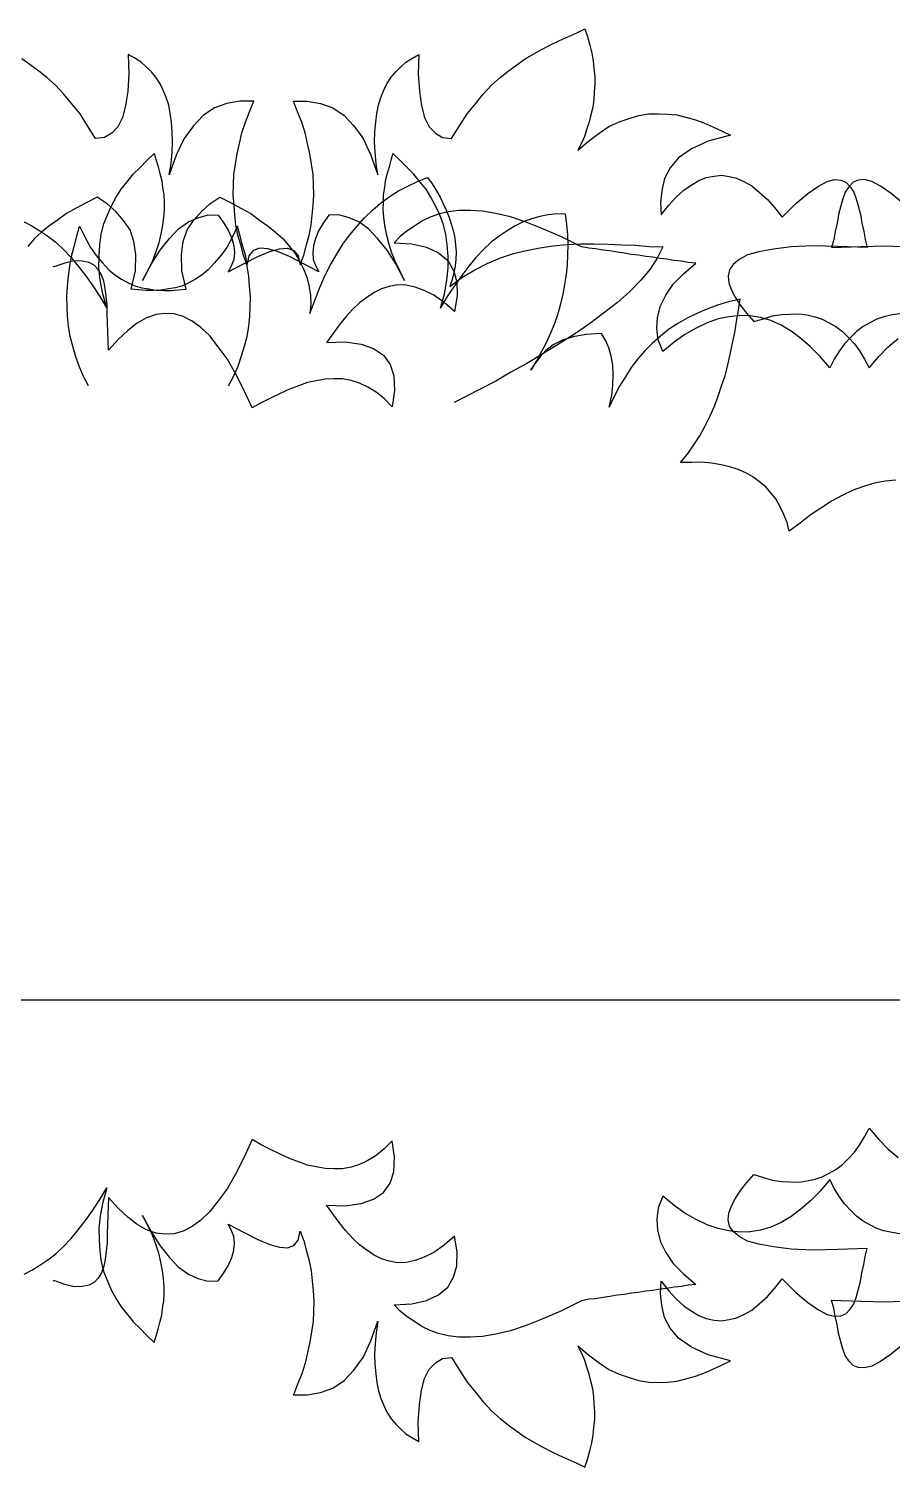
# Model space of a CAD drawing. Extents: x -24232 to 27340, y -23039 to 23489.
# Drawn here: x 3354 to 3541.9, y -12694.9 to -12382 of the extents above; entities that cross this region are included whole.
import ezdxf

# ---------------------------------------------------------------- set-up
doc = ezdxf.new("R2010")
doc.units = 0
doc.header["$LTSCALE"] = 10
doc.layers.add('1', color=1, linetype='CONTINUOUS')
doc.layers.add('3', color=3, linetype='CONTINUOUS')

msp = doc.modelspace()

# ---------------------------------------------------------------- linework, layer by layer
at = {"layer": '1'}
for points in [[(3353.01, -12424), (3354.72, -12424.92), (3356.45, -12425.96), (3358.19, -12427.15), (3359.95, -12428.46), (3361.59, -12430.06), (3363.26, -12431.79), (3364.8, -12433.67), (3366.35, -12435.68), (3367.93, -12437.97), (3369.51, -12440.25), (3370.98, -12442.81), (3370.98, -12442.81), (3370.13, -12439.65), (3369.57, -12436.72), (3369.3, -12434.04), (3369.32, -12431.46), (3369.48, -12429.01), (3369.79, -12426.68), (3370.38, -12424.45), (3371.14, -12422.48), (3372.03, -12420.5), (3373.06, -12418.64), (3374.11, -12416.91), (3375.44, -12415.29), (3376.77, -12413.67), (3378.24, -12412.17), (3379.72, -12410.67), (3381.33, -12409.15), (3381.33, -12409.15), (3381.75, -12410.6), (3382.16, -12412.05), (3382.57, -12413.5), (3383, -12415.08), (3383.15, -12416.56), (3383.44, -12418.15), (3383.46, -12419.78), (3383.49, -12421.4), (3383.38, -12423.03), (3383.15, -12424.82), (3382.79, -12426.61), (3382.3, -12428.56), (3381.68, -12430.51), (3380.93, -12432.48), (3379.92, -12434.62), (3378.78, -12436.76), (3378.78, -12436.76), (3380.73, -12433.18), (3382.59, -12430.15), (3384.65, -12427.65), (3386.61, -12425.56), (3388.76, -12423.99), (3390.84, -12423.11), (3393.08, -12422.48), (3395.25, -12422.54), (3395.25, -12422.54), (3396.51, -12424.31), (3397.48, -12425.97), (3398.19, -12427.66), (3398.62, -12429.25), (3398.76, -12430.72), (3398.64, -12432.22), (3398.1, -12433.63), (3397.42, -12434.92), (3397.42, -12434.92), (3400.89, -12433.08), (3403.86, -12431.57), (3406.46, -12430.5), (3408.57, -12429.89), (3410.31, -12429.72), (3411.72, -12430.26), (3412.64, -12431.38), (3413.11, -12433.37), (3413.11, -12433.37), (3413.85, -12431.26), (3414.44, -12429.04), (3415.05, -12426.95), (3415.51, -12424.74), (3415.7, -12422.55), (3415.89, -12420.36), (3416.08, -12418.18), (3415.99, -12415.89), (3415.91, -12413.73), (3415.55, -12411.46), (3415.19, -12409.19), (3414.7, -12406.94), (3414.2, -12404.69), (3413.43, -12402.33), (3412.53, -12400.11), (3411.62, -12397.76), (3411.62, -12397.76), (3414.6, -12397.74), (3417.5, -12398.27), (3420.16, -12399.22), (3422.63, -12400.88), (3424.75, -12403.1), (3426.78, -12405.88), (3428.49, -12409.5), (3430, -12413.82), (3430, -12413.82), (3429.62, -12411.29), (3429.38, -12408.88), (3429.29, -12406.58), (3429.34, -12404.41), (3429.55, -12402.36), (3429.76, -12400.44), (3430.13, -12398.64), (3430.64, -12396.97), (3431.3, -12395.41), (3431.97, -12393.99), (3432.91, -12392.55), (3433.88, -12391.37), (3434.99, -12390.31), (3436.11, -12389.25), (3437.52, -12388.44), (3438.92, -12387.62), (3438.92, -12387.62), (3438.8, -12391.83), (3439.04, -12395.6), (3439.49, -12398.8), (3440.14, -12401.31), (3441.16, -12403.38), (3442.51, -12404.73), (3444.09, -12405.66), (3446.01, -12405.88), (3446.01, -12405.88), (3447.77, -12403.13), (3449.41, -12400.53), (3451.22, -12398.32), (3452.91, -12396.26), (3454.75, -12394.32), (3456.62, -12392.64), (3458.38, -12391.25), (3460.27, -12389.84), (3462.04, -12388.59), (3463.96, -12387.45), (3465.76, -12386.46), (3467.69, -12385.46), (3469.5, -12384.6), (3471.31, -12383.74), (3473.26, -12382.87), (3475.07, -12382.02), (3475.07, -12382.02), (3475.64, -12383.72), (3476.1, -12385.57), (3476.54, -12387.29), (3476.84, -12389.02), (3477.02, -12390.76), (3477.18, -12392.37), (3477.21, -12394.13), (3477.1, -12395.77), (3477, -12397.4), (3476.75, -12399.05), (3476.37, -12400.71), (3475.98, -12402.24), (3475.46, -12403.78), (3474.95, -12405.46), (3474.28, -12406.88), (3473.48, -12408.45), (3473.48, -12408.45), (3475.86, -12406.45), (3478.13, -12404.74), (3480.29, -12403.31), (3482.49, -12402.28), (3484.71, -12401.51), (3486.82, -12400.9), (3488.95, -12400.55), (3490.98, -12400.49), (3493.02, -12400.56), (3495.07, -12400.76), (3497.01, -12401.25), (3499.1, -12401.85), (3500.92, -12402.49), (3502.91, -12403.37), (3504.89, -12404.26), (3506.74, -12405.16), (3506.74, -12405.16), (3501.86, -12406.46), (3498.24, -12408.17), (3495.44, -12410.07), (3493.63, -12412.28), (3492.37, -12414.57), (3491.82, -12417.2), (3491.53, -12419.8), (3491.66, -12422.49), (3491.66, -12422.49), (3493.22, -12420.44), (3494.94, -12418.65), (3496.55, -12417.14), (3498.2, -12416.03), (3499.86, -12415.05), (3501.42, -12414.35), (3503.15, -12414.05), (3504.76, -12413.89), (3506.41, -12414.13), (3508.07, -12414.51), (3509.77, -12415.29), (3511.35, -12416.22), (3512.97, -12417.55), (3514.76, -12419.13), (3516.28, -12420.87), (3517.98, -12423.01), (3517.98, -12423.01), (3520.94, -12420.01), (3523.57, -12417.85), (3525.85, -12416.27), (3527.78, -12415.27), (3529.36, -12414.84), (3530.73, -12414.98), (3531.86, -12415.41), (3532.77, -12416.4), (3533.56, -12417.54), (3534.11, -12418.98), (3534.53, -12420.56), (3534.99, -12422.41), (3535.31, -12424.28), (3535.76, -12426.13), (3536.07, -12427.86), (3536.51, -12429.58), (3536.51, -12429.58), (3530.12, -12429.39), (3524.69, -12429.25), (3519.97, -12429.45), (3516.1, -12429.97), (3512.91, -12430.55), (3510.4, -12431.21), (3508.6, -12432.2), (3507.35, -12433.27), (3506.52, -12434.43), (3506.25, -12435.81), (3506.39, -12437.29), (3506.96, -12438.86), (3507.78, -12440.4), (3508.91, -12442.19), (3510.3, -12443.95), (3511.83, -12445.69), (3511.83, -12445.69), (3513.93, -12445.08), (3515.91, -12444.47), (3517.9, -12444.14), (3519.79, -12444.09), (3521.69, -12444.04), (3523.33, -12444.28), (3525.13, -12444.65), (3526.67, -12445.17), (3528.24, -12445.96), (3529.67, -12446.77), (3531.13, -12447.85), (3532.34, -12449.08), (3533.71, -12450.57), (3534.8, -12452.09), (3535.93, -12453.87), (3536.93, -12455.8), (3536.93, -12455.8), (3538.99, -12453.3), (3541.08, -12451.2), (3543.2, -12449.36)], [(3542.7, -12480.22), (3540.38, -12480.4), (3538.04, -12480.85), (3535.66, -12481.56), (3533.41, -12482.42), (3531, -12483.54), (3528.71, -12484.8), (3526.39, -12486.33), (3524.07, -12487.86), (3521.87, -12489.54), (3519.53, -12491.34), (3519.53, -12491.34), (3519.04, -12489.4), (3518.28, -12487.56), (3517.5, -12485.86), (3516.57, -12484.28), (3515.48, -12482.95), (3514.4, -12481.63), (3513.01, -12480.54), (3511.63, -12479.46), (3510.09, -12478.63), (3508.4, -12477.92), (3506.56, -12477.33), (3504.71, -12476.88), (3502.58, -12476.53), (3500.43, -12476.32), (3498.26, -12476.38), (3495.82, -12476.4), (3495.82, -12476.4), (3497.36, -12474.53), (3498.78, -12472.5), (3500.05, -12470.59), (3501.21, -12468.41), (3502.23, -12466.34), (3503.26, -12464.14), (3504.02, -12461.91), (3504.78, -12459.69), (3505.54, -12457.46), (3506.17, -12455.22), (3506.68, -12452.83), (3507.18, -12450.44), (3507.69, -12448.06), (3508.06, -12445.66), (3508.44, -12443.25), (3508.81, -12440.85), (3508.81, -12440.85), (3506.31, -12441.42), (3503.94, -12442.13), (3501.56, -12442.98), (3499.43, -12443.99), (3497.29, -12445), (3495.28, -12446.15), (3493.26, -12447.44), (3491.49, -12448.89), (3489.71, -12450.48), (3488.06, -12452.08), (3486.54, -12453.82), (3485.13, -12455.71), (3483.85, -12457.75), (3482.56, -12459.79), (3481.4, -12461.98), (3480.36, -12464.31), (3480.36, -12464.31), (3480.88, -12461.79), (3481.1, -12459.51), (3481.19, -12457.22), (3481.12, -12455.18), (3480.77, -12453.25), (3480.27, -12451.44), (3479.61, -12449.89), (3478.69, -12448.31), (3478.69, -12448.31), (3475.28, -12448.51), (3472.52, -12449.05), (3470.15, -12449.76), (3468.15, -12450.79), (3466.54, -12451.98), (3465.32, -12453.35), (3464.24, -12454.73), (3463.28, -12456.26), (3463.28, -12456.26), (3464.56, -12454.22), (3465.71, -12452.17), (3466.71, -12450.24), (3467.6, -12448.16), (3468.48, -12446.08), (3469.23, -12443.99), (3469.84, -12441.88), (3470.32, -12439.76), (3470.67, -12437.63), (3471.01, -12435.5), (3471.23, -12433.35), (3471.3, -12431.19), (3471.38, -12429.03), (3471.33, -12426.86), (3471.15, -12424.54), (3470.82, -12422.34), (3470.82, -12422.34), (3468.93, -12422.29), (3467.02, -12422.51), (3465.22, -12422.87), (3463.41, -12423.37), (3461.59, -12424), (3459.87, -12424.92), (3458.14, -12425.96), (3456.4, -12427.15), (3454.65, -12428.46), (3453, -12430.06), (3451.34, -12431.79), (3449.8, -12433.67), (3448.25, -12435.68), (3446.67, -12437.97), (3445.09, -12440.25), (3443.61, -12442.81), (3443.61, -12442.81), (3444.47, -12439.65), (3445.03, -12436.72), (3445.29, -12434.04), (3445.28, -12431.46), (3445.11, -12429.01), (3444.8, -12426.68), (3444.21, -12424.45), (3443.46, -12422.48), (3442.57, -12420.5), (3441.53, -12418.64), (3440.49, -12416.91), (3439.16, -12415.29), (3437.83, -12413.67), (3436.35, -12412.17), (3434.87, -12410.67), (3433.26, -12409.15), (3433.26, -12409.15), (3432.85, -12410.6), (3432.43, -12412.05), (3432.02, -12413.5), (3431.59, -12415.08), (3431.45, -12416.56), (3431.15, -12418.15), (3431.13, -12419.78), (3431.1, -12421.4), (3431.21, -12423.03), (3431.44, -12424.82), (3431.81, -12426.61), (3432.29, -12428.56), (3432.91, -12430.51), (3433.67, -12432.48), (3434.67, -12434.62), (3435.82, -12436.76), (3435.82, -12436.76), (3433.87, -12433.18), (3432, -12430.15), (3429.95, -12427.65), (3427.98, -12425.56), (3425.84, -12423.99), (3423.76, -12423.11), (3421.52, -12422.48), (3419.35, -12422.54), (3419.35, -12422.54), (3418.09, -12424.31), (3417.11, -12425.97), (3416.4, -12427.66), (3415.97, -12429.25), (3415.83, -12430.72), (3415.95, -12432.22), (3416.49, -12433.63), (3417.17, -12434.92), (3417.17, -12434.92), (3413.7, -12433.08), (3410.73, -12431.57), (3408.13, -12430.5), (3406.03, -12429.89), (3404.28, -12429.72), (3402.87, -12430.26), (3401.95, -12431.38), (3401.48, -12433.37), (3401.48, -12433.37), (3400.74, -12431.26), (3400.15, -12429.04), (3399.55, -12426.95), (3399.09, -12424.74), (3398.9, -12422.55), (3398.71, -12420.36), (3398.52, -12418.18), (3398.61, -12415.89), (3398.68, -12413.73), (3399.04, -12411.46), (3399.4, -12409.19), (3399.9, -12406.94), (3400.39, -12404.69), (3401.16, -12402.33), (3402.06, -12400.11), (3402.97, -12397.76), (3402.97, -12397.76), (3399.99, -12397.74), (3397.1, -12398.27), (3394.43, -12399.22), (3391.96, -12400.88), (3389.85, -12403.1), (3387.81, -12405.88), (3386.1, -12409.5), (3384.59, -12413.82), (3384.59, -12413.82), (3384.98, -12411.29), (3385.22, -12408.88), (3385.31, -12406.58), (3385.25, -12404.41), (3385.05, -12402.36), (3384.83, -12400.44), (3384.47, -12398.64), (3383.95, -12396.97), (3383.3, -12395.41), (3382.62, -12393.99), (3381.68, -12392.55), (3380.72, -12391.37), (3379.6, -12390.31), (3378.49, -12389.25), (3377.08, -12388.44), (3375.67, -12387.62), (3375.67, -12387.62), (3375.79, -12391.83), (3375.56, -12395.6), (3375.11, -12398.8), (3374.45, -12401.31), (3373.44, -12403.38), (3372.08, -12404.73), (3370.5, -12405.66), (3368.58, -12405.88), (3368.58, -12405.88), (3366.82, -12403.13), (3365.19, -12400.53), (3363.37, -12398.32), (3361.68, -12396.26), (3359.84, -12394.32), (3357.97, -12392.64), (3356.22, -12391.25), (3354.32, -12389.84), (3352.55, -12388.59)], [(3367.04, -12459.68), (3367.04, -12459.68), (3365.88, -12457.49), (3364.99, -12455.41), (3364.23, -12453.19), (3363.62, -12451.08), (3363, -12448.98), (3362.64, -12446.71), (3362.43, -12444.56), (3362.35, -12442.4), (3362.28, -12440.25), (3362.47, -12438.06), (3362.66, -12435.87), (3362.98, -12433.68), (3363.31, -12431.48), (3363.91, -12429.39), (3364.5, -12427.16), (3365.1, -12424.94), (3365.1, -12424.94), (3366.29, -12427.39), (3367.45, -12429.58), (3368.71, -12431.35), (3370.09, -12432.97), (3371.45, -12434.46), (3372.78, -12435.55), (3374.23, -12436.49), (3375.66, -12437.3), (3377.08, -12437.97), (3378.61, -12438.36), (3380.13, -12438.62), (3381.77, -12438.86), (3383.41, -12438.97), (3385.03, -12438.95), (3386.64, -12438.79), (3388.25, -12438.63), (3388.25, -12438.63), (3387.32, -12434.66), (3387.24, -12431.14), (3387.63, -12428.26), (3388.47, -12425.74), (3389.89, -12423.71), (3391.6, -12421.78), (3393.46, -12420.1), (3395.62, -12418.67), (3395.62, -12418.67), (3397.9, -12419.8), (3400.19, -12421.06), (3402.34, -12422.21), (3404.24, -12423.64), (3406.13, -12424.95), (3407.75, -12426.27), (3409.38, -12427.74), (3410.76, -12429.36), (3412, -12430.87), (3412.97, -12432.53), (3413.81, -12434.21), (3414.54, -12436.03), (3414.99, -12437.88), (3415.32, -12439.88), (3415.39, -12441.91), (3415.18, -12443.96), (3415.18, -12443.96), (3416.26, -12441.14), (3417.34, -12438.33), (3418.44, -12435.78), (3419.69, -12433.36), (3421.09, -12431.05), (3422.36, -12428.89), (3423.92, -12426.84), (3425.49, -12424.93), (3427.08, -12423.15), (3428.81, -12421.49), (3430.55, -12419.96), (3432.45, -12418.55), (3434.49, -12417.27), (3436.55, -12416.25), (3438.62, -12415.24), (3440.83, -12414.34), (3440.83, -12414.34), (3441.78, -12415.74), (3442.75, -12417.27), (3443.56, -12418.67), (3444.26, -12420.23), (3444.94, -12421.65), (3445.49, -12423.09), (3446.05, -12424.66), (3446.46, -12426.11), (3446.74, -12427.57), (3446.89, -12429.04), (3447.05, -12430.65), (3446.93, -12432.16), (3446.8, -12433.66), (3446.53, -12435.04), (3446.14, -12436.57), (3445.62, -12438.11), (3445.62, -12438.11), (3448.26, -12436.09), (3451.08, -12434.45), (3453.79, -12433.1), (3456.65, -12431.87), (3459.53, -12430.91), (3462.31, -12430.23), (3465.23, -12429.67), (3468.17, -12429.24), (3471.12, -12428.95), (3474.08, -12428.8), (3477.06, -12428.77), (3480.05, -12428.88), (3483.04, -12428.99), (3486.03, -12429.11), (3489.03, -12429.35), (3492.02, -12429.46), (3492.02, -12429.46), (3490.77, -12431.89), (3489.26, -12434.34), (3487.19, -12436.71), (3484.73, -12439.25), (3482.11, -12441.54), (3479.09, -12443.87), (3476.07, -12446.2), (3472.77, -12448.43), (3469.34, -12450.66), (3465.89, -12452.76), (3462.44, -12454.86), (3458.96, -12456.7), (3455.64, -12458.65), (3452.42, -12460.32), (3449.45, -12461.83), (3446.62, -12463.33)], [(3544.32, -12420.01), (3541.69, -12417.85), (3539.41, -12416.27), (3537.48, -12415.27), (3535.89, -12414.84), (3534.53, -12414.98), (3533.4, -12415.41), (3532.49, -12416.4), (3531.7, -12417.54), (3531.15, -12418.98), (3530.72, -12420.56), (3530.27, -12422.41), (3529.95, -12424.28), (3529.5, -12426.13), (3529.19, -12427.86), (3528.75, -12429.58), (3528.75, -12429.58), (3535.13, -12429.39), (3540.56, -12429.25), (3545.28, -12429.45)], [(3397.51, -12459.68), (3397.51, -12459.68), (3398.68, -12457.49), (3399.56, -12455.41), (3400.32, -12453.19), (3400.94, -12451.08), (3401.55, -12448.98), (3401.91, -12446.71), (3402.12, -12444.56), (3402.2, -12442.4), (3402.28, -12440.25), (3402.09, -12438.06), (3401.9, -12435.87), (3401.57, -12433.68), (3401.25, -12431.48), (3400.64, -12429.39), (3400.05, -12427.16), (3399.46, -12424.94), (3399.46, -12424.94), (3398.27, -12427.39), (3397.1, -12429.58), (3395.84, -12431.35), (3394.46, -12432.97), (3393.1, -12434.46), (3391.77, -12435.55), (3390.33, -12436.49), (3388.89, -12437.3), (3387.47, -12437.97), (3385.94, -12438.36), (3384.43, -12438.62), (3382.78, -12438.86), (3381.14, -12438.97), (3379.52, -12438.95), (3377.91, -12438.79), (3376.3, -12438.63), (3376.3, -12438.63), (3377.24, -12434.66), (3377.31, -12431.14), (3376.92, -12428.26), (3376.08, -12425.74), (3374.66, -12423.71), (3372.96, -12421.78), (3371.09, -12420.1), (3368.93, -12418.67), (3368.93, -12418.67), (3366.65, -12419.8), (3364.36, -12421.06), (3362.22, -12422.21), (3360.31, -12423.64), (3358.42, -12424.95), (3356.8, -12426.27), (3355.17, -12427.74), (3353.79, -12429.36)], [(3543.57, -12444.04), (3541.92, -12444.28), (3540.13, -12444.65), (3538.58, -12445.17), (3537.02, -12445.96), (3535.58, -12446.77), (3534.12, -12447.85), (3532.92, -12449.08), (3531.55, -12450.57), (3530.45, -12452.09), (3529.33, -12453.87), (3528.33, -12455.8), (3528.33, -12455.8), (3526.27, -12453.3), (3524.18, -12451.2), (3522.06, -12449.36), (3519.91, -12447.8), (3517.73, -12446.5), (3515.53, -12445.47), (3513.29, -12444.84), (3511.03, -12444.48), (3508.73, -12444.39), (3506.4, -12444.7), (3504.06, -12445.15), (3501.67, -12445.99), (3499.26, -12447.11), (3496.82, -12448.49), (3494.49, -12450.16), (3491.98, -12452.21), (3491.98, -12452.21), (3491.01, -12449.68), (3490.72, -12447.21), (3490.82, -12444.79), (3491.47, -12442.28), (3492.65, -12439.96), (3494.24, -12437.54), (3496.49, -12435.33), (3499.16, -12433.02), (3499.16, -12433.02), (3497.55, -12432.86), (3496.09, -12432.58), (3494.48, -12432.42), (3492.88, -12432.13), (3491.41, -12431.98), (3489.81, -12431.69), (3488.34, -12431.54), (3486.74, -12431.25), (3485.13, -12431.09), (3483.67, -12430.81), (3482.06, -12430.65), (3480.46, -12430.36), (3478.99, -12430.21), (3477.39, -12429.92), (3475.92, -12429.77), (3474.32, -12429.48), (3474.32, -12429.48), (3469.93, -12427.29), (3465.91, -12425.53), (3462.26, -12424.09), (3458.85, -12422.94), (3455.67, -12422.22), (3452.75, -12421.66), (3450.05, -12421.53), (3447.61, -12421.56), (3445.28, -12421.87), (3443.2, -12422.34), (3441.38, -12422.98), (3439.53, -12423.88), (3437.94, -12424.94), (3436.34, -12426), (3434.87, -12427.21), (3433.52, -12428.56), (3433.52, -12428.56), (3437.42, -12428.81), (3440.6, -12429.53), (3443.19, -12430.74), (3445.19, -12432.43), (3446.46, -12434.58), (3447.16, -12437.09), (3447.27, -12440.08), (3446.66, -12443.54), (3446.66, -12443.54), (3444.42, -12441.56), (3442.14, -12439.98), (3440.07, -12438.96), (3438.11, -12438.23), (3436.13, -12437.76), (3434.24, -12437.71), (3432.44, -12438.07), (3430.77, -12438.58), (3429.2, -12439.38), (3427.6, -12440.44), (3426, -12441.63), (3424.5, -12443.11), (3422.98, -12444.72), (3421.59, -12446.48), (3420.18, -12448.37), (3418.78, -12450.27), (3418.78, -12450.27), (3422.85, -12450.13), (3426.33, -12450.6), (3429.08, -12451.55), (3431.24, -12452.99), (3432.66, -12455.02), (3433.5, -12457.54), (3433.59, -12460.67), (3433.1, -12464.27), (3433.1, -12464.27), (3431.38, -12462.48), (3429.63, -12461.09), (3427.84, -12459.96), (3426.03, -12459.11), (3424.19, -12458.52), (3422.33, -12458.2), (3420.44, -12458.15), (3418.53, -12458.23), (3416.6, -12458.58), (3414.67, -12458.93), (3412.7, -12459.69), (3410.73, -12460.44), (3408.75, -12461.33), (3406.62, -12462.34), (3404.62, -12463.36), (3402.61, -12464.51), (3402.61, -12464.51), (3400.84, -12460.55), (3399.02, -12456.98), (3397.17, -12453.82), (3395.26, -12451.19), (3393.46, -12448.85), (3391.47, -12447.03), (3389.58, -12445.62), (3387.65, -12444.62), (3385.68, -12444.02), (3383.79, -12443.97), (3381.73, -12444.17), (3379.63, -12444.91), (3377.62, -12446.06), (3375.57, -12447.62), (3373.48, -12449.58), (3371.35, -12451.95), (3371.35, -12451.95), (3371.27, -12450.04), (3371.2, -12448), (3371.13, -12445.97), (3371.05, -12444.06), (3371.11, -12442.04), (3370.88, -12440.25), (3370.65, -12438.47), (3370.39, -12436.95), (3369.86, -12435.55), (3369.16, -12434.4), (3368.3, -12433.5), (3367.14, -12432.84), (3365.68, -12432.56), (3363.93, -12432.52), (3361.85, -12433), (3359.46, -12433.84), (3359.46, -12433.84), (3359.36, -12433.75)], [(3353.01, -12652.94), (3354.72, -12652.03), (3356.45, -12650.98), (3358.19, -12649.8), (3359.95, -12648.48), (3361.59, -12646.88), (3363.26, -12645.15), (3364.8, -12643.27), (3366.35, -12641.26), (3367.93, -12638.98), (3369.51, -12636.7), (3370.98, -12634.13), (3370.98, -12634.13), (3370.13, -12637.3), (3369.57, -12640.22), (3369.3, -12642.91), (3369.32, -12645.48), (3369.48, -12647.93), (3369.79, -12650.27), (3370.38, -12652.49), (3371.14, -12654.46), (3372.03, -12656.45), (3373.06, -12658.31), (3374.11, -12660.04), (3375.44, -12661.66), (3376.77, -12663.28), (3378.24, -12664.78), (3379.72, -12666.28), (3381.33, -12667.79), (3381.33, -12667.79), (3381.75, -12666.34), (3382.16, -12664.9), (3382.57, -12663.45), (3383, -12661.86), (3383.15, -12660.39), (3383.44, -12658.79), (3383.46, -12657.17), (3383.49, -12655.55), (3383.38, -12653.91), (3383.15, -12652.13), (3382.79, -12650.33), (3382.3, -12648.39), (3381.68, -12646.43), (3380.93, -12644.46), (3379.92, -12642.33), (3378.78, -12640.19), (3378.78, -12640.19), (3380.73, -12643.76), (3382.59, -12646.79), (3384.65, -12649.3), (3386.61, -12651.39), (3388.76, -12652.95), (3390.84, -12653.84), (3393.08, -12654.46), (3395.25, -12654.41), (3395.25, -12654.41), (3396.51, -12652.63), (3397.48, -12650.97), (3398.19, -12649.28), (3398.62, -12647.7), (3398.76, -12646.22), (3398.64, -12644.72), (3398.1, -12643.31), (3397.42, -12642.03), (3397.42, -12642.03), (3400.89, -12643.86), (3403.86, -12645.37), (3406.46, -12646.44), (3408.57, -12647.06), (3410.31, -12647.23), (3411.72, -12646.69), (3412.64, -12645.56), (3413.11, -12643.58), (3413.11, -12643.58), (3413.85, -12645.68), (3414.44, -12647.91), (3415.05, -12650), (3415.51, -12652.21), (3415.7, -12654.4), (3415.89, -12656.58), (3416.08, -12658.77), (3415.99, -12661.06), (3415.91, -12663.22), (3415.55, -12665.48), (3415.19, -12667.75), (3414.7, -12670), (3414.2, -12672.26), (3413.43, -12674.62), (3412.53, -12676.83), (3411.62, -12679.18), (3411.62, -12679.18), (3414.6, -12679.2), (3417.5, -12678.68), (3420.16, -12677.72), (3422.63, -12676.07), (3424.75, -12673.84), (3426.78, -12671.06), (3428.49, -12667.44), (3430, -12663.12), (3430, -12663.12), (3429.62, -12665.66), (3429.38, -12668.07), (3429.29, -12670.36), (3429.34, -12672.53), (3429.55, -12674.59), (3429.76, -12676.5), (3430.13, -12678.3), (3430.64, -12679.98), (3431.3, -12681.53), (3431.97, -12682.95), (3432.91, -12684.4), (3433.88, -12685.58), (3434.99, -12686.63), (3436.11, -12687.69), (3437.52, -12688.51), (3438.92, -12689.33), (3438.92, -12689.33), (3438.8, -12685.11), (3439.04, -12681.35), (3439.49, -12678.14), (3440.14, -12675.63), (3441.16, -12673.57), (3442.51, -12672.21), (3444.09, -12671.28), (3446.01, -12671.07), (3446.01, -12671.07), (3447.77, -12673.81), (3449.41, -12676.41), (3451.22, -12678.62), (3452.91, -12680.69), (3454.75, -12682.63), (3456.62, -12684.3), (3458.38, -12685.69), (3460.27, -12687.1), (3462.04, -12688.36), (3463.96, -12689.5), (3465.76, -12690.49), (3467.69, -12691.49), (3469.5, -12692.35), (3471.31, -12693.2), (3473.26, -12694.07), (3475.07, -12694.93), (3475.07, -12694.93), (3475.64, -12693.22), (3476.1, -12691.37), (3476.54, -12689.65), (3476.84, -12687.92), (3477.02, -12686.18), (3477.18, -12684.57), (3477.21, -12682.82), (3477.1, -12681.18), (3477, -12679.54), (3476.75, -12677.89), (3476.37, -12676.23), (3475.98, -12674.7), (3475.46, -12673.16), (3474.95, -12671.49), (3474.28, -12670.07), (3473.48, -12668.5), (3473.48, -12668.5), (3475.86, -12670.49), (3478.13, -12672.21), (3480.29, -12673.64), (3482.49, -12674.67), (3484.71, -12675.43), (3486.82, -12676.05), (3488.95, -12676.39), (3490.98, -12676.46), (3493.02, -12676.39), (3495.07, -12676.18), (3497.01, -12675.7), (3499.1, -12675.09), (3500.92, -12674.46), (3502.91, -12673.57), (3504.89, -12672.68), (3506.74, -12671.78), (3506.74, -12671.78), (3501.86, -12670.49), (3498.24, -12668.78), (3495.44, -12666.88), (3493.63, -12664.67), (3492.37, -12662.37), (3491.82, -12659.75), (3491.53, -12657.15), (3491.66, -12654.45), (3491.66, -12654.45), (3493.22, -12656.5), (3494.94, -12658.29), (3496.55, -12659.81), (3498.2, -12660.92), (3499.86, -12661.9), (3501.42, -12662.59), (3503.15, -12662.9), (3504.76, -12663.06), (3506.41, -12662.81), (3508.07, -12662.44), (3509.77, -12661.66), (3511.35, -12660.73), (3512.97, -12659.4), (3514.76, -12657.81), (3516.28, -12656.07), (3517.98, -12653.94), (3517.98, -12653.94), (3520.94, -12656.94), (3523.57, -12659.09), (3525.85, -12660.67), (3527.78, -12661.67), (3529.36, -12662.1), (3530.73, -12661.97), (3531.86, -12661.54), (3532.77, -12660.54), (3533.56, -12659.4), (3534.11, -12657.97), (3534.53, -12656.38), (3534.99, -12654.53), (3535.31, -12652.67), (3535.76, -12650.82), (3536.07, -12649.09), (3536.51, -12647.37), (3536.51, -12647.37), (3530.12, -12647.55), (3524.69, -12647.69), (3519.97, -12647.5), (3516.1, -12646.98), (3512.91, -12646.39), (3510.4, -12645.74), (3508.6, -12644.75), (3507.35, -12643.68), (3506.52, -12642.51), (3506.25, -12641.13), (3506.39, -12639.66), (3506.96, -12638.09), (3507.78, -12636.54), (3508.91, -12634.76), (3510.3, -12633), (3511.83, -12631.25), (3511.83, -12631.25), (3513.93, -12631.87), (3515.91, -12632.47), (3517.9, -12632.8), (3519.79, -12632.85), (3521.69, -12632.91), (3523.33, -12632.66), (3525.13, -12632.3), (3526.67, -12631.77), (3528.24, -12630.98), (3529.67, -12630.17), (3531.13, -12629.1), (3532.34, -12627.86), (3533.71, -12626.37), (3534.8, -12624.86), (3535.93, -12623.07), (3536.93, -12621.14), (3536.93, -12621.14), (3538.99, -12623.65), (3541.08, -12625.75), (3543.2, -12627.58)], [(3543.57, -12644.14), (3541.92, -12643.89), (3540.13, -12643.53), (3538.58, -12643.01), (3537.02, -12642.21), (3535.58, -12641.41), (3534.12, -12640.33), (3532.92, -12639.1), (3531.55, -12637.61), (3530.45, -12636.09), (3529.33, -12634.31), (3528.33, -12632.37), (3528.33, -12632.37), (3526.27, -12634.88), (3524.18, -12636.98), (3522.06, -12638.82), (3519.91, -12640.38), (3517.73, -12641.68), (3515.53, -12642.71), (3513.29, -12643.34), (3511.03, -12643.7), (3508.73, -12643.79), (3506.4, -12643.48), (3504.06, -12643.03), (3501.67, -12642.18), (3499.26, -12641.07), (3496.82, -12639.68), (3494.49, -12638.02), (3491.98, -12635.96), (3491.98, -12635.96), (3491.01, -12638.5), (3490.72, -12640.96), (3490.82, -12643.39), (3491.47, -12645.9), (3492.65, -12648.22), (3494.24, -12650.64), (3496.49, -12652.85), (3499.16, -12655.16), (3499.16, -12655.16), (3497.55, -12655.32), (3496.09, -12655.6), (3494.48, -12655.76), (3492.88, -12656.05), (3491.41, -12656.2), (3489.81, -12656.49), (3488.34, -12656.64), (3486.74, -12656.93), (3485.13, -12657.09), (3483.67, -12657.37), (3482.06, -12657.53), (3480.46, -12657.82), (3478.99, -12657.97), (3477.39, -12658.26), (3475.92, -12658.4), (3474.32, -12658.7), (3474.32, -12658.7), (3469.93, -12660.89), (3465.91, -12662.64), (3462.26, -12664.09), (3458.85, -12665.24), (3455.67, -12665.96), (3452.75, -12666.52), (3450.05, -12666.65), (3447.61, -12666.62), (3445.28, -12666.31), (3443.2, -12665.83), (3441.38, -12665.2), (3439.53, -12664.3), (3437.94, -12663.24), (3436.34, -12662.18), (3434.87, -12660.97), (3433.52, -12659.61), (3433.52, -12659.61), (3437.42, -12659.36), (3440.6, -12658.64), (3443.19, -12657.44), (3445.19, -12655.75), (3446.46, -12653.59), (3447.16, -12651.09), (3447.27, -12648.1), (3446.66, -12644.64), (3446.66, -12644.64), (3444.42, -12646.62), (3442.14, -12648.2), (3440.07, -12649.22), (3438.11, -12649.95), (3436.13, -12650.42), (3434.24, -12650.47), (3432.44, -12650.1), (3430.77, -12649.59), (3429.2, -12648.8), (3427.6, -12647.74), (3426, -12646.54), (3424.5, -12645.07), (3422.98, -12643.46), (3421.59, -12641.7), (3420.18, -12639.8), (3418.78, -12637.91), (3418.78, -12637.91), (3422.85, -12638.05), (3426.33, -12637.57), (3429.08, -12636.62), (3431.24, -12635.19), (3432.66, -12633.16), (3433.5, -12630.64), (3433.59, -12627.51), (3433.1, -12623.9), (3433.1, -12623.9), (3431.38, -12625.7), (3429.63, -12627.09), (3427.84, -12628.22), (3426.03, -12629.07), (3424.19, -12629.66), (3422.33, -12629.98), (3420.44, -12630.03), (3418.53, -12629.95), (3416.6, -12629.6), (3414.67, -12629.24), (3412.7, -12628.49), (3410.73, -12627.74), (3408.75, -12626.85), (3406.62, -12625.84), (3404.62, -12624.82), (3402.61, -12623.67), (3402.61, -12623.67), (3400.84, -12627.63), (3399.02, -12631.2), (3397.17, -12634.36), (3395.26, -12636.99), (3393.46, -12639.33), (3391.47, -12641.15), (3389.58, -12642.56), (3387.65, -12643.56), (3385.68, -12644.16), (3383.79, -12644.21), (3381.73, -12644.01), (3379.63, -12643.27), (3377.62, -12642.11), (3375.57, -12640.56), (3373.48, -12638.59), (3371.35, -12636.23), (3371.35, -12636.23), (3371.27, -12638.14), (3371.2, -12640.17), (3371.13, -12642.21), (3371.05, -12644.12), (3371.11, -12646.14), (3370.88, -12647.92), (3370.65, -12649.71), (3370.39, -12651.22), (3369.86, -12652.63), (3369.16, -12653.78), (3368.3, -12654.68), (3367.14, -12655.34), (3365.68, -12655.62), (3363.93, -12655.65), (3361.85, -12655.18), (3359.46, -12654.33), (3359.46, -12654.33), (3359.36, -12654.43)], [(3544.32, -12668.17), (3541.69, -12670.32), (3539.41, -12671.9), (3537.48, -12672.91), (3535.89, -12673.33), (3534.53, -12673.2), (3533.4, -12672.77), (3532.49, -12671.77), (3531.7, -12670.63), (3531.15, -12669.2), (3530.72, -12667.62), (3530.27, -12665.76), (3529.95, -12663.9), (3529.5, -12662.05), (3529.19, -12660.32), (3528.75, -12658.6), (3528.75, -12658.6), (3535.13, -12658.78), (3540.56, -12658.93), (3545.28, -12658.73)]]:
    msp.add_lwpolyline(points, dxfattribs=at)
at = {"layer": '3'}
msp.add_line((4512.46, -12593.34), (2612.46, -12593.34), dxfattribs=at)

doc.saveas('drawing.dxf')
